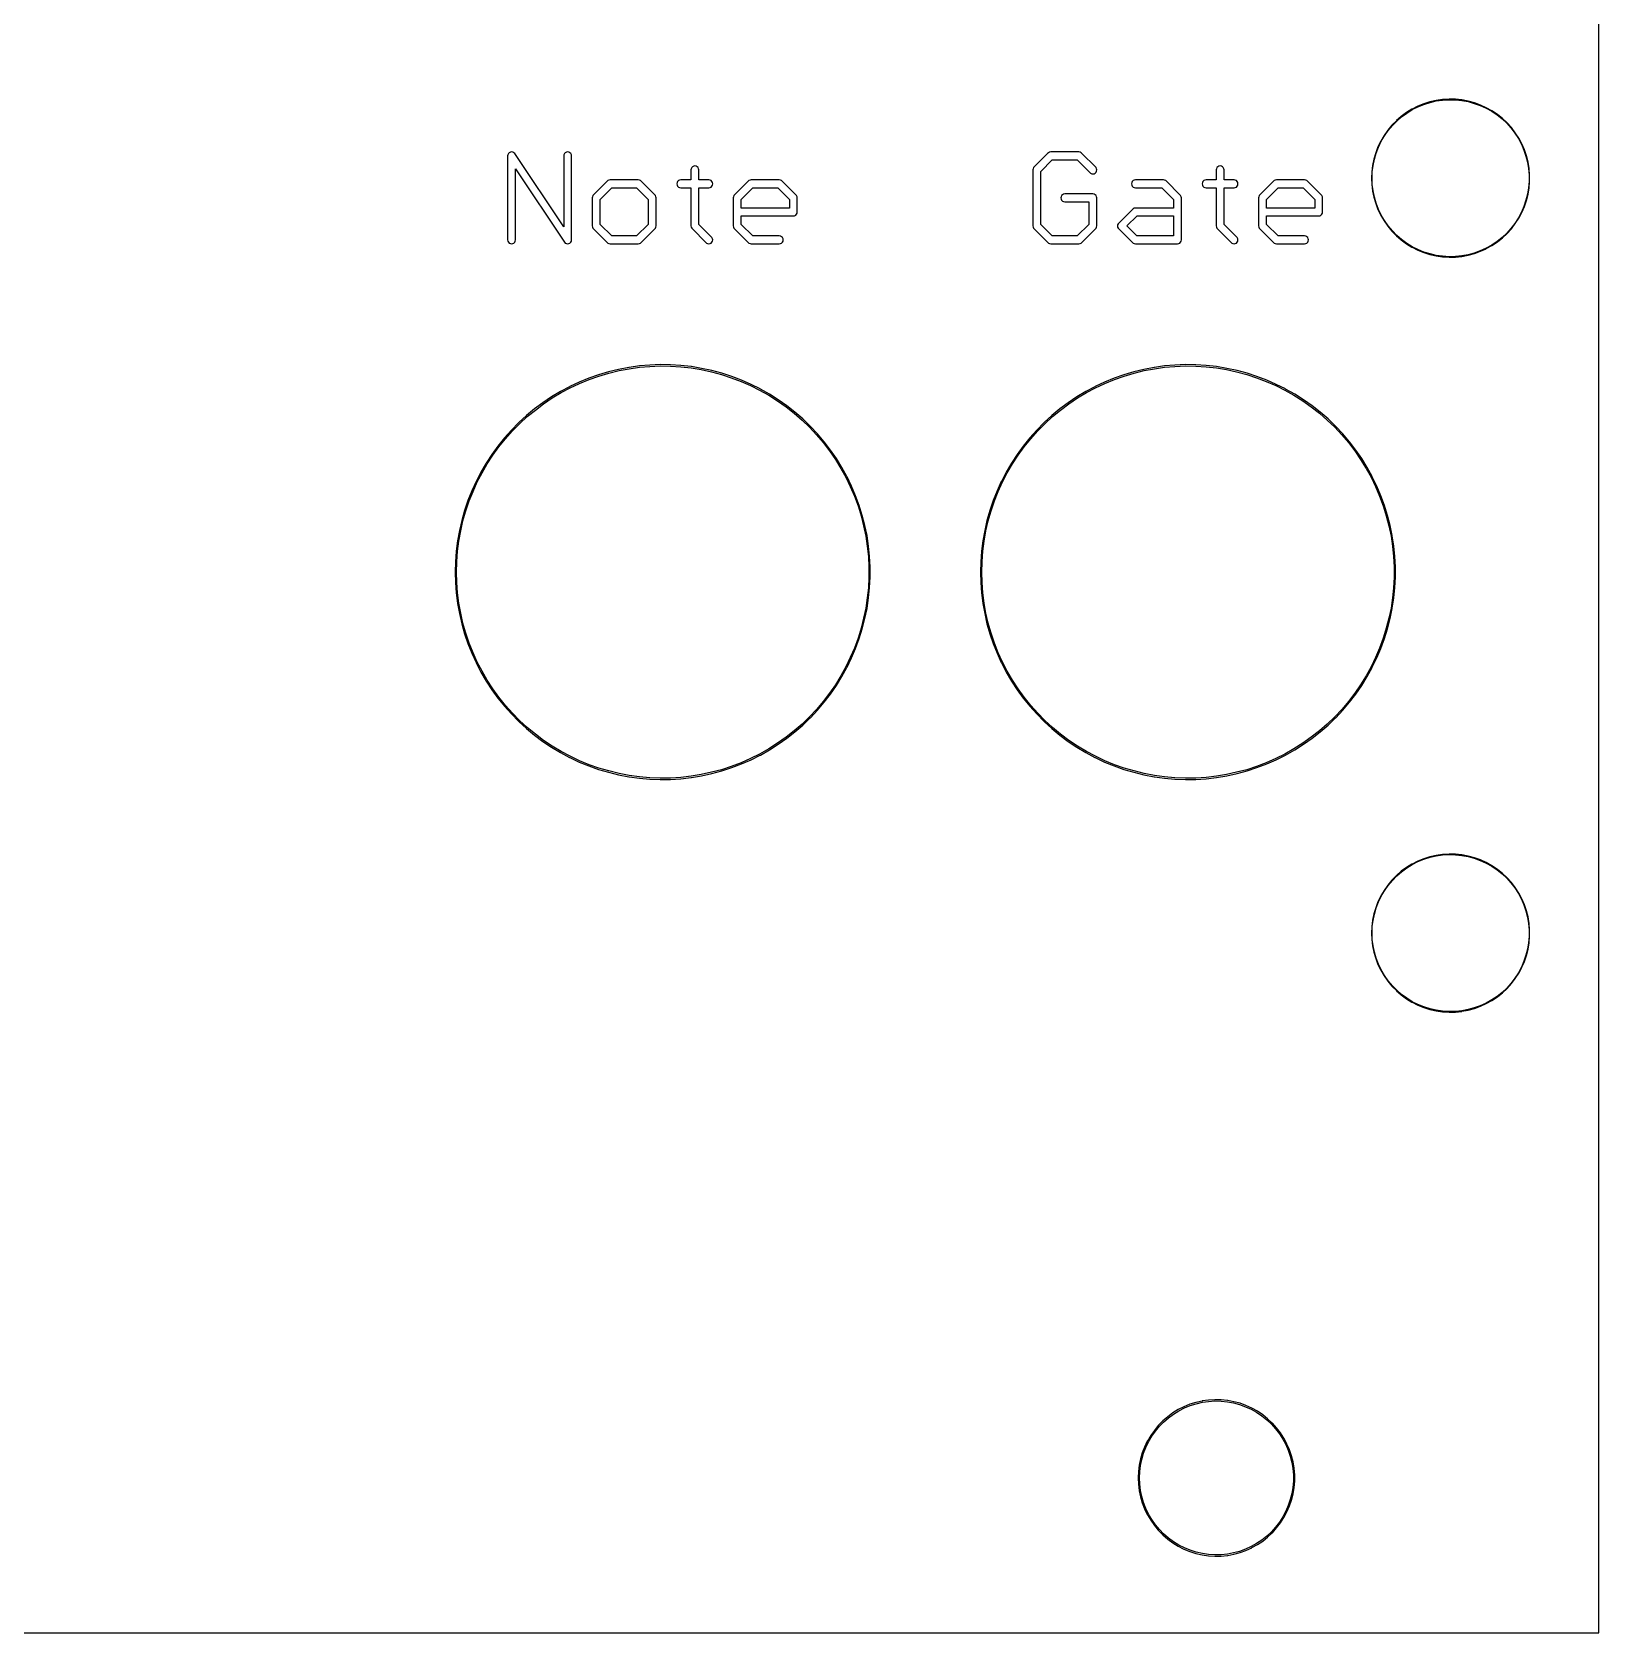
# Model space of a CAD drawing. Extents: x 7 to 68, y 0 to 129.
# Drawn here: x 37.59 to 67.9, y 0.32 to 31.29 of the extents above; entities that cross this region are included whole.
import ezdxf

# ---------------------------------------------------------------- set-up
doc = ezdxf.new("R2010")
doc.units = 0

msp = doc.modelspace()

# ---------------------------------------------------------------- linework, layer by layer
at = {"color": 5, "true_color": 0x0000ff}
msp.add_polyline3d([(67.89673, 0.3175, 0), (67.89673, 128.81863, 0), (7.27709, 128.81863, 0), (7.27709, 0.3175, 0), (67.89673, 0.3175, 0)], close=True, dxfattribs=at)
at = {"color": 34, "true_color": 0x008000}
for points in [[(7.2771, 0.3175, 0), (67.89674, 0.3175, 0), (67.89674, 128.81864, 0), (7.2771, 128.81864, 0), (7.2771, 0.3175, 0)], [(64.87159, 29.98469, 0), (64.74714, 29.96692, 0), (64.74557, 29.96667, 0), (64.62618, 29.93873, 0), (64.50681, 29.90063, 0), (64.39251, 29.85491, 0), (64.28075, 29.79903, 0), (64.27933, 29.7983, 0), (64.17265, 29.73226, 0), (64.07359, 29.6586, 0), (63.97961, 29.57732, 0), (63.97849, 29.5762, 0), (63.89213, 29.4873, 0), (63.81085, 29.39078, 0), (63.73973, 29.28918, 0), (63.67623, 29.1825, 0), (63.6755, 29.18108, 0), (63.62216, 29.06932, 0), (63.57898, 28.95248, 0), (63.54342, 28.8331, 0), (63.51802, 28.71118, 0), (63.51778, 28.70962, 0), (63.50254, 28.5877, 0), (63.49746, 28.46324, 0), (63.50254, 28.33877, 0), (63.51778, 28.21685, 0), (63.51802, 28.21529, 0), (63.54342, 28.09337, 0), (63.57898, 27.97399, 0), (63.62216, 27.85715, 0), (63.6755, 27.74539, 0), (63.67623, 27.74397, 0), (63.73973, 27.63729, 0), (63.81085, 27.53569, 0), (63.89213, 27.43917, 0), (63.97849, 27.35027, 0), (63.97961, 27.34915, 0), (64.07359, 27.26787, 0), (64.17265, 27.19421, 0), (64.27933, 27.12817, 0), (64.28075, 27.12744, 0), (64.39251, 27.07156, 0), (64.50681, 27.02584, 0), (64.62618, 26.98774, 0), (64.74557, 26.9598, 0), (64.74714, 26.95956, 0), (64.87159, 26.94178, 0), (64.99606, 26.93416, 0), (65.12052, 26.9367, 0), (65.24244, 26.94939, 0), (65.244, 26.94964, 0), (65.36846, 26.9725, 0), (65.48784, 27.00552, 0), (65.60468, 27.0487, 0), (65.71644, 27.0995, 0), (65.71786, 27.10023, 0), (65.82707, 27.16119, 0), (65.93122, 27.22977, 0), (66.02773, 27.30851, 0), (66.11918, 27.39233, 0), (66.1203, 27.39345, 0), (66.20158, 27.48489, 0), (66.27778, 27.58395, 0), (66.34636, 27.68809, 0), (66.40478, 27.79985, 0), (66.40551, 27.80127, 0), (66.45377, 27.91557, 0), (66.49441, 28.03241, 0), (66.52489, 28.15179, 0), (66.54521, 28.27625, 0), (66.54546, 28.27782, 0), (66.55562, 28.40228, 0), (66.55562, 28.52419, 0), (66.54546, 28.64865, 0), (66.54521, 28.65022, 0), (66.52489, 28.77468, 0), (66.49441, 28.89406, 0), (66.45377, 29.0109, 0), (66.40551, 29.1252, 0), (66.40478, 29.12662, 0), (66.34636, 29.23838, 0), (66.27778, 29.34252, 0), (66.20158, 29.44158, 0), (66.1203, 29.53302, 0), (66.11918, 29.53414, 0), (66.02773, 29.61796, 0), (65.93122, 29.6967, 0), (65.82707, 29.76528, 0), (65.71786, 29.82624, 0), (65.71644, 29.82697, 0), (65.60468, 29.87777, 0), (65.48784, 29.92095, 0), (65.36846, 29.95397, 0), (65.244, 29.97683, 0), (65.24244, 29.97707, 0), (65.12052, 29.98978, 0), (64.99606, 29.99232, 0), (64.87159, 29.98469, 0)], [(65.24183, 26.95949, 0), (65.12052, 26.94685, 0), (64.99606, 26.94431, 0), (64.87159, 26.95193, 0), (64.7484, 26.96954, 0), (64.62932, 26.99741, 0), (64.50994, 27.03551, 0), (64.39564, 27.08123, 0), (64.28513, 27.13648, 0), (64.17861, 27.20242, 0), (64.07956, 27.27608, 0), (63.98578, 27.35719, 0), (63.90034, 27.44514, 0), (63.81906, 27.54166, 0), (63.74794, 27.64326, 0), (63.6847, 27.7495, 0), (63.63183, 27.86028, 0), (63.58865, 27.97712, 0), (63.55309, 28.0965, 0), (63.52782, 28.21777, 0), (63.5127, 28.33877, 0), (63.50762, 28.46324, 0), (63.5127, 28.5877, 0), (63.52782, 28.70869, 0), (63.55309, 28.82997, 0), (63.58865, 28.94935, 0), (63.63183, 29.06619, 0), (63.6847, 29.17697, 0), (63.74794, 29.28321, 0), (63.81906, 29.38481, 0), (63.90034, 29.48133, 0), (63.98578, 29.56928, 0), (64.07956, 29.65039, 0), (64.17861, 29.72405, 0), (64.28513, 29.78999, 0), (64.39564, 29.84524, 0), (64.50994, 29.89096, 0), (64.62932, 29.92906, 0), (64.74851, 29.95696, 0), (64.87159, 29.97453, 0), (64.99606, 29.98216, 0), (65.12052, 29.97962, 0), (65.24183, 29.96698, 0), (65.36533, 29.9443, 0), (65.48471, 29.91128, 0), (65.60155, 29.8681, 0), (65.71271, 29.81757, 0), (65.82111, 29.75707, 0), (65.92525, 29.68849, 0), (66.02177, 29.60975, 0), (66.11253, 29.52655, 0), (66.19337, 29.43561, 0), (66.26957, 29.33655, 0), (66.33815, 29.23241, 0), (66.39589, 29.12195, 0), (66.4441, 29.00777, 0), (66.48474, 28.89093, 0), (66.51522, 28.77155, 0), (66.53529, 28.64859, 0), (66.54545, 28.52419, 0), (66.54545, 28.40228, 0), (66.53529, 28.27782, 0), (66.51522, 28.15492, 0), (66.48474, 28.03554, 0), (66.4441, 27.9187, 0), (66.39589, 27.80452, 0), (66.33815, 27.69406, 0), (66.26957, 27.58992, 0), (66.19337, 27.49086, 0), (66.11253, 27.39992, 0), (66.02177, 27.31672, 0), (65.92525, 27.23798, 0), (65.82111, 27.1694, 0), (65.71271, 27.1089, 0), (65.60155, 27.05837, 0), (65.48471, 27.01519, 0), (65.36533, 26.98217, 0), (65.24183, 26.95949, 0)], [(47.94757, 27.19324, 0), (47.97112, 27.19696, 0), (47.99236, 27.20779, 0), (48.00922, 27.22465, 0), (48.02005, 27.24589, 0), (48.02377, 27.26944, 0), (48.02377, 28.89504, 0), (48.02005, 28.91858, 0), (48.00922, 28.93982, 0), (47.99236, 28.95668, 0), (47.97112, 28.96751, 0), (47.94757, 28.97124, 0), (47.92403, 28.96751, 0), (47.90279, 28.95668, 0), (47.88593, 28.93982, 0), (47.8751, 28.91858, 0), (47.87137, 28.89504, 0), (47.87137, 27.52083, 0), (46.92464, 28.93982, 0), (46.90778, 28.95668, 0), (46.88654, 28.96751, 0), (46.863, 28.97124, 0), (46.83945, 28.96751, 0), (46.81821, 28.95668, 0), (46.80135, 28.93982, 0), (46.79052, 28.91858, 0), (46.7868, 28.89504, 0), (46.7868, 27.26944, 0), (46.79052, 27.24589, 0), (46.80135, 27.22465, 0), (46.81821, 27.20779, 0), (46.83945, 27.19696, 0), (46.863, 27.19324, 0), (46.88654, 27.19696, 0), (46.90778, 27.20779, 0), (46.92464, 27.22465, 0), (46.93547, 27.24589, 0), (46.9392, 27.26944, 0), (46.9392, 28.64364, 0), (47.88593, 27.22465, 0), (47.90279, 27.20779, 0), (47.92403, 27.19696, 0), (47.94757, 27.19324, 0)], [(57.56402, 28.15843, 0), (57.54047, 28.15471, 0), (57.51923, 28.14388, 0), (57.50237, 28.12702, 0), (57.49154, 28.10578, 0), (57.48782, 28.08223, 0), (57.49154, 28.05869, 0), (57.50237, 28.03745, 0), (57.51923, 28.02059, 0), (57.54047, 28.00976, 0), (57.56402, 28.00603, 0), (58.03138, 28.00603, 0), (58.03138, 27.5692, 0), (57.80571, 27.34564, 0), (57.32246, 27.34564, 0), (57.0992, 27.5689, 0), (57.0992, 28.59317, 0), (57.32276, 28.81884, 0), (57.80556, 28.81884, 0), (58.06279, 28.56161, 0), (58.08403, 28.55078, 0), (58.10758, 28.54706, 0), (58.13112, 28.55078, 0), (58.15236, 28.56161, 0), (58.16922, 28.57847, 0), (58.18005, 28.59971, 0), (58.18378, 28.62326, 0), (58.18005, 28.6468, 0), (58.16922, 28.66804, 0), (57.88058, 28.95668, 0), (57.85934, 28.96751, 0), (57.8358, 28.97124, 0), (57.29223, 28.97124, 0), (57.26869, 28.96751, 0), (57.24745, 28.95668, 0), (57.23059, 28.93982, 0), (56.96135, 28.66804, 0), (56.95052, 28.6468, 0), (56.9468, 28.62326, 0), (56.9468, 27.53868, 0), (56.95052, 27.51513, 0), (56.96135, 27.49389, 0), (57.24745, 27.20779, 0), (57.26869, 27.19696, 0), (57.29223, 27.19324, 0), (57.8358, 27.19324, 0), (57.85934, 27.19696, 0), (57.88058, 27.20779, 0), (58.15236, 27.47703, 0), (58.16922, 27.49389, 0), (58.18005, 27.51513, 0), (58.18378, 27.53868, 0), (58.18378, 28.08223, 0), (58.18005, 28.10578, 0), (58.16922, 28.12702, 0), (58.15236, 28.14388, 0), (58.13112, 28.15471, 0), (58.10758, 28.15843, 0), (57.56402, 28.15843, 0)], [(50.63329, 27.20779, 0), (50.65453, 27.19696, 0), (50.67808, 27.19324, 0), (50.70162, 27.19696, 0), (50.72286, 27.20779, 0), (50.73972, 27.22465, 0), (50.75055, 27.24589, 0), (50.75428, 27.26944, 0), (50.75055, 27.29298, 0), (50.73972, 27.31422, 0), (50.48504, 27.5689, 0), (50.48504, 28.27782, 0), (50.67808, 28.27782, 0), (50.70162, 28.28154, 0), (50.72286, 28.29237, 0), (50.73972, 28.30923, 0), (50.75055, 28.33047, 0), (50.75428, 28.35402, 0), (50.75055, 28.37756, 0), (50.73972, 28.3988, 0), (50.72286, 28.41566, 0), (50.70162, 28.42649, 0), (50.67808, 28.43022, 0), (50.48504, 28.43022, 0), (50.48504, 28.62326, 0), (50.48131, 28.6468, 0), (50.47048, 28.66804, 0), (50.45362, 28.6849, 0), (50.43238, 28.69573, 0), (50.40884, 28.69946, 0), (50.38529, 28.69573, 0), (50.36405, 28.6849, 0), (50.34719, 28.66804, 0), (50.33636, 28.6468, 0), (50.33264, 28.62326, 0), (50.33264, 28.43022, 0), (50.13706, 28.43022, 0), (50.11351, 28.42649, 0), (50.09227, 28.41566, 0), (50.07541, 28.3988, 0), (50.06458, 28.37756, 0), (50.06086, 28.35402, 0), (50.06458, 28.33047, 0), (50.07541, 28.30923, 0), (50.09227, 28.29237, 0), (50.11351, 28.28154, 0), (50.13706, 28.27782, 0), (50.33264, 28.27782, 0), (50.33264, 27.53868, 0), (50.33636, 27.51513, 0), (50.34719, 27.49389, 0), (50.63329, 27.20779, 0)], [(60.79329, 27.20779, 0), (60.81453, 27.19696, 0), (60.83808, 27.19324, 0), (60.86162, 27.19696, 0), (60.88286, 27.20779, 0), (60.89972, 27.22465, 0), (60.91055, 27.24589, 0), (60.91428, 27.26944, 0), (60.91055, 27.29298, 0), (60.89972, 27.31422, 0), (60.64503, 27.56891, 0), (60.64503, 28.27782, 0), (60.83808, 28.27782, 0), (60.86162, 28.28154, 0), (60.88286, 28.29237, 0), (60.89972, 28.30923, 0), (60.91055, 28.33047, 0), (60.91428, 28.35402, 0), (60.91055, 28.37756, 0), (60.89972, 28.3988, 0), (60.88286, 28.41566, 0), (60.86162, 28.42649, 0), (60.83808, 28.43022, 0), (60.64503, 28.43022, 0), (60.64503, 28.62326, 0), (60.64131, 28.6468, 0), (60.63048, 28.66804, 0), (60.61362, 28.6849, 0), (60.59238, 28.69573, 0), (60.56883, 28.69946, 0), (60.54529, 28.69573, 0), (60.52405, 28.6849, 0), (60.50719, 28.66804, 0), (60.49636, 28.6468, 0), (60.49263, 28.62326, 0), (60.49263, 28.43022, 0), (60.29705, 28.43022, 0), (60.27351, 28.42649, 0), (60.25227, 28.41566, 0), (60.23541, 28.3988, 0), (60.22458, 28.37756, 0), (60.22085, 28.35402, 0), (60.22458, 28.33047, 0), (60.23541, 28.30923, 0), (60.25227, 28.29237, 0), (60.27351, 28.28154, 0), (60.29705, 28.27782, 0), (60.49263, 28.27782, 0), (60.49263, 27.53868, 0), (60.49636, 27.51513, 0), (60.50719, 27.49389, 0), (60.79329, 27.20779, 0)], [(48.77054, 28.43022, 0), (48.74699, 28.42649, 0), (48.72575, 28.41566, 0), (48.43711, 28.12702, 0), (48.42628, 28.10578, 0), (48.42256, 28.08223, 0), (48.42256, 27.53868, 0), (48.42628, 27.51513, 0), (48.43711, 27.49389, 0), (48.45397, 27.47703, 0), (48.72575, 27.20779, 0), (48.74699, 27.19696, 0), (48.77054, 27.19324, 0), (49.31156, 27.19324, 0), (49.3351, 27.19696, 0), (49.35634, 27.20779, 0), (49.62812, 27.47703, 0), (49.64498, 27.49389, 0), (49.65581, 27.51513, 0), (49.65953, 27.53868, 0), (49.65953, 28.08223, 0), (49.65581, 28.10578, 0), (49.64498, 28.12702, 0), (49.35634, 28.41566, 0), (49.3351, 28.42649, 0), (49.31156, 28.43022, 0), (48.77054, 28.43022, 0)], [(49.28147, 27.34564, 0), (48.80062, 27.34564, 0), (48.57496, 27.56919, 0), (48.57496, 28.05201, 0), (48.80077, 28.27782, 0), (49.28132, 28.27782, 0), (49.50713, 28.05201, 0), (49.50713, 27.56919, 0), (49.28147, 27.34564, 0)], [(52.33738, 27.73798, 0), (52.35862, 27.74881, 0), (52.37548, 27.76567, 0), (52.38631, 27.78691, 0), (52.39004, 27.81046, 0), (52.39004, 28.08223, 0), (52.38631, 28.10578, 0), (52.37548, 28.12702, 0), (52.08684, 28.41566, 0), (52.0656, 28.42649, 0), (52.04206, 28.43022, 0), (51.49849, 28.43022, 0), (51.47495, 28.42649, 0), (51.45371, 28.41566, 0), (51.16507, 28.12702, 0), (51.15424, 28.10578, 0), (51.15051, 28.08223, 0), (51.15051, 27.53868, 0), (51.15424, 27.51513, 0), (51.16507, 27.49389, 0), (51.18193, 27.47703, 0), (51.45371, 27.20779, 0), (51.47495, 27.19696, 0), (51.49849, 27.19324, 0), (52.04206, 27.19324, 0), (52.0656, 27.19696, 0), (52.08684, 27.20779, 0), (52.1037, 27.22465, 0), (52.11453, 27.24589, 0), (52.11826, 27.26944, 0), (52.11453, 27.29298, 0), (52.1037, 27.31422, 0), (52.08684, 27.33108, 0), (52.0656, 27.34191, 0), (52.04206, 27.34564, 0), (51.52858, 27.34564, 0), (51.30291, 27.5692, 0), (51.30291, 27.73426, 0), (52.31384, 27.73426, 0), (52.33738, 27.73798, 0)], [(52.23764, 27.88666, 0), (51.30291, 27.88666, 0), (51.30291, 28.052, 0), (51.52873, 28.27782, 0), (52.01182, 28.27782, 0), (52.23764, 28.052, 0), (52.23764, 27.88666, 0)], [(58.93054, 28.43022, 0), (58.90699, 28.42649, 0), (58.88575, 28.41566, 0), (58.86889, 28.3988, 0), (58.85806, 28.37756, 0), (58.85434, 28.35402, 0), (58.85806, 28.33047, 0), (58.86889, 28.30923, 0), (58.88575, 28.29237, 0), (58.90699, 28.28154, 0), (58.93054, 28.27782, 0), (59.44132, 28.27782, 0), (59.66714, 28.052, 0), (59.66714, 27.88666, 0), (58.93054, 27.88666, 0), (58.90699, 27.88293, 0), (58.88575, 27.8721, 0), (58.59711, 27.58346, 0), (58.58628, 27.56222, 0), (58.58256, 27.53868, 0), (58.58628, 27.51513, 0), (58.59711, 27.49389, 0), (58.61397, 27.47703, 0), (58.88575, 27.20779, 0), (58.90699, 27.19696, 0), (58.93054, 27.19324, 0), (59.74334, 27.19324, 0), (59.76688, 27.19696, 0), (59.78812, 27.20779, 0), (59.80498, 27.22465, 0), (59.81581, 27.24589, 0), (59.81954, 27.26944, 0), (59.81954, 28.08223, 0), (59.81581, 28.10578, 0), (59.80498, 28.12702, 0), (59.51634, 28.41566, 0), (59.4951, 28.42649, 0), (59.47156, 28.43022, 0), (58.93054, 28.43022, 0)], [(62.49738, 27.73798, 0), (62.51862, 27.74881, 0), (62.53548, 27.76567, 0), (62.54631, 27.78691, 0), (62.55004, 27.81046, 0), (62.55004, 28.08223, 0), (62.54631, 28.10578, 0), (62.53548, 28.12702, 0), (62.24684, 28.41566, 0), (62.2256, 28.42649, 0), (62.20206, 28.43022, 0), (61.6585, 28.43022, 0), (61.63495, 28.42649, 0), (61.61371, 28.41566, 0), (61.32507, 28.12702, 0), (61.31424, 28.10578, 0), (61.31051, 28.08223, 0), (61.31051, 27.53868, 0), (61.31424, 27.51513, 0), (61.32507, 27.49389, 0), (61.34193, 27.47703, 0), (61.61371, 27.20779, 0), (61.63495, 27.19696, 0), (61.6585, 27.19324, 0), (62.20206, 27.19324, 0), (62.2256, 27.19696, 0), (62.24684, 27.20779, 0), (62.2637, 27.22465, 0), (62.27453, 27.24589, 0), (62.27826, 27.26944, 0), (62.27453, 27.29298, 0), (62.2637, 27.31422, 0), (62.24684, 27.33108, 0), (62.2256, 27.34191, 0), (62.20206, 27.34564, 0), (61.68858, 27.34564, 0), (61.46291, 27.5692, 0), (61.46291, 27.73426, 0), (62.47384, 27.73426, 0), (62.49738, 27.73798, 0)], [(62.39764, 27.88666, 0), (61.46291, 27.88666, 0), (61.46291, 28.052, 0), (61.68873, 28.27782, 0), (62.17182, 28.27782, 0), (62.39764, 28.052, 0), (62.39764, 27.88666, 0)], [(59.66714, 27.34564, 0), (58.96062, 27.34564, 0), (58.76547, 27.53896, 0), (58.96077, 27.73426, 0), (59.66714, 27.73426, 0), (59.66714, 27.34564, 0)], [(49.53507, 24.84881, 0), (49.33441, 24.83104, 0), (49.1363, 24.80309, 0), (49.13237, 24.80247, 0), (48.93425, 24.76437, 0), (48.73867, 24.71611, 0), (48.54563, 24.66023, 0), (48.35767, 24.59419, 0), (48.16971, 24.51799, 0), (47.98937, 24.43163, 0), (47.98583, 24.42983, 0), (47.80803, 24.33585, 0), (47.63531, 24.23171, 0), (47.46767, 24.11995, 0), (47.30765, 23.99803, 0), (47.15271, 23.87103, 0), (47.00285, 23.73387, 0), (47.00004, 23.73106, 0), (46.86034, 23.58882, 0), (46.72572, 23.43896, 0), (46.59872, 23.28148, 0), (46.48188, 23.11892, 0), (46.37266, 22.95128, 0), (46.27106, 22.77856, 0), (46.17708, 22.59822, 0), (46.17528, 22.59468, 0), (46.094, 22.4118, 0), (46.0178, 22.22638, 0), (45.9543, 22.03588, 0), (45.89842, 21.84284, 0), (45.85524, 21.64726, 0), (45.81968, 21.44914, 0), (45.81905, 21.44522, 0), (45.79366, 21.24456, 0), (45.77842, 21.0439, 0), (45.77334, 20.84322, 0), (45.77842, 20.64257, 0), (45.79366, 20.44191, 0), (45.81905, 20.24126, 0), (45.81968, 20.23733, 0), (45.85524, 20.03921, 0), (45.89842, 19.84363, 0), (45.9543, 19.65059, 0), (46.0178, 19.46009, 0), (46.094, 19.27467, 0), (46.17528, 19.09179, 0), (46.17708, 19.08824, 0), (46.27106, 18.90791, 0), (46.37266, 18.73519, 0), (46.48188, 18.56755, 0), (46.59872, 18.40499, 0), (46.72572, 18.2475, 0), (46.86034, 18.09765, 0), (47.00004, 17.95541, 0), (47.00285, 17.9526, 0), (47.15271, 17.81543, 0), (47.30765, 17.68844, 0), (47.46767, 17.56652, 0), (47.63531, 17.45476, 0), (47.80803, 17.35062, 0), (47.98583, 17.25664, 0), (47.98937, 17.25484, 0), (48.16971, 17.16848, 0), (48.35767, 17.09227, 0), (48.54563, 17.02624, 0), (48.73867, 16.97036, 0), (48.93425, 16.9221, 0), (49.13237, 16.884, 0), (49.1363, 16.88338, 0), (49.33441, 16.85544, 0), (49.53507, 16.83766, 0), (49.73573, 16.83004, 0), (49.9364, 16.83258, 0), (50.13706, 16.84528, 0), (50.33772, 16.86814, 0), (50.34164, 16.86876, 0), (50.53976, 16.90177, 0), (50.73534, 16.94495, 0), (50.93092, 16.99576, 0), (51.12142, 17.05925, 0), (51.30938, 17.13037, 0), (51.4948, 17.21165, 0), (51.6726, 17.30056, 0), (51.67614, 17.30236, 0), (51.8514, 17.40142, 0), (52.02158, 17.51063, 0), (52.18668, 17.62747, 0), (52.34416, 17.7494, 0), (52.49656, 17.88148, 0), (52.64134, 18.02118, 0), (52.64415, 18.02399, 0), (52.78131, 18.1713, 0), (52.91085, 18.3237, 0), (53.03277, 18.48373, 0), (53.14707, 18.64883, 0), (53.25375, 18.82154, 0), (53.35027, 18.99681, 0), (53.35207, 19.00035, 0), (53.43843, 19.18068, 0), (53.51717, 19.36611, 0), (53.58829, 19.55661, 0), (53.64671, 19.74711, 0), (53.69751, 19.94269, 0), (53.73815, 20.13826, 0), (53.73878, 20.1422, 0), (53.76926, 20.34284, 0), (53.78958, 20.54097, 0), (53.79974, 20.74164, 0), (53.79974, 20.94484, 0), (53.78958, 21.1455, 0), (53.76926, 21.34362, 0), (53.73878, 21.54427, 0), (53.73815, 21.5482, 0), (53.69751, 21.74378, 0), (53.64671, 21.93936, 0), (53.58829, 22.12986, 0), (53.51717, 22.32036, 0), (53.43843, 22.50578, 0), (53.35207, 22.68612, 0), (53.35027, 22.68966, 0), (53.25375, 22.86492, 0), (53.14707, 23.03764, 0), (53.03277, 23.20274, 0), (52.91085, 23.36276, 0), (52.78131, 23.51516, 0), (52.64415, 23.66248, 0), (52.64134, 23.66529, 0), (52.49656, 23.80499, 0), (52.34416, 23.93707, 0), (52.18668, 24.05899, 0), (52.02158, 24.17583, 0), (51.8514, 24.28505, 0), (51.67614, 24.38411, 0), (51.6726, 24.38591, 0), (51.4948, 24.47481, 0), (51.30938, 24.55609, 0), (51.12142, 24.62721, 0), (50.93092, 24.69071, 0), (50.73534, 24.74151, 0), (50.53976, 24.78469, 0), (50.34164, 24.81771, 0), (50.33772, 24.81834, 0), (50.13706, 24.84119, 0), (49.9364, 24.85389, 0), (49.73573, 24.85643, 0), (49.53507, 24.84881, 0)], [(50.13706, 16.87067, 0), (49.9364, 16.85797, 0), (49.73573, 16.85542, 0), (49.53507, 16.86305, 0), (49.33441, 16.88084, 0), (49.13891, 16.9084, 0), (48.9421, 16.94625, 0), (48.74652, 16.9945, 0), (48.55348, 17.05039, 0), (48.36552, 17.11643, 0), (48.17756, 17.19263, 0), (47.99865, 17.2783, 0), (47.82296, 17.37117, 0), (47.65024, 17.47531, 0), (47.4826, 17.58707, 0), (47.32258, 17.70899, 0), (47.16764, 17.83599, 0), (47.01828, 17.9727, 0), (46.88089, 18.11258, 0), (46.74627, 18.26244, 0), (46.61927, 18.41992, 0), (46.50243, 18.58248, 0), (46.39321, 18.75012, 0), (46.29161, 18.92284, 0), (46.1992, 19.10016, 0), (46.11815, 19.28252, 0), (46.04195, 19.46793, 0), (45.97845, 19.65843, 0), (45.92257, 19.85147, 0), (45.87939, 20.04705, 0), (45.84428, 20.24265, 0), (45.81906, 20.44191, 0), (45.80382, 20.64257, 0), (45.79874, 20.84322, 0), (45.80382, 21.0439, 0), (45.81906, 21.24456, 0), (45.84428, 21.4438, 0), (45.87939, 21.63941, 0), (45.92257, 21.83499, 0), (45.97845, 22.02803, 0), (46.04195, 22.21853, 0), (46.11815, 22.40395, 0), (46.19917, 22.58625, 0), (46.29161, 22.76363, 0), (46.39321, 22.93635, 0), (46.50243, 23.10399, 0), (46.61927, 23.26655, 0), (46.74627, 23.42403, 0), (46.88089, 23.57389, 0), (47.01828, 23.71377, 0), (47.16764, 23.85048, 0), (47.32258, 23.97748, 0), (47.4826, 24.0994, 0), (47.65024, 24.21116, 0), (47.82296, 24.3153, 0), (47.99865, 24.40817, 0), (48.17756, 24.49384, 0), (48.36552, 24.57004, 0), (48.55348, 24.63608, 0), (48.74652, 24.69196, 0), (48.9421, 24.74022, 0), (49.13891, 24.77807, 0), (49.33441, 24.80564, 0), (49.53507, 24.82342, 0), (49.73573, 24.83104, 0), (49.9364, 24.8285, 0), (50.13706, 24.8158, 0), (50.33706, 24.79302, 0), (50.53191, 24.76054, 0), (50.72749, 24.71736, 0), (50.92307, 24.66656, 0), (51.11357, 24.60306, 0), (51.30153, 24.53194, 0), (51.48695, 24.45066, 0), (51.66167, 24.3633, 0), (51.83647, 24.2645, 0), (52.00665, 24.15528, 0), (52.17175, 24.03844, 0), (52.32923, 23.91652, 0), (52.48163, 23.78444, 0), (52.6245, 23.64658, 0), (52.76076, 23.50023, 0), (52.8903, 23.34783, 0), (53.01222, 23.18781, 0), (53.12652, 23.02271, 0), (53.2332, 22.84999, 0), (53.32892, 22.67619, 0), (53.41428, 22.49793, 0), (53.49302, 22.31251, 0), (53.56414, 22.12201, 0), (53.62256, 21.93151, 0), (53.67336, 21.73593, 0), (53.71391, 21.54079, 0), (53.74386, 21.34362, 0), (53.76418, 21.1455, 0), (53.77433, 20.94484, 0), (53.77433, 20.74164, 0), (53.76418, 20.54097, 0), (53.74386, 20.34284, 0), (53.71391, 20.14568, 0), (53.67336, 19.95054, 0), (53.62256, 19.75496, 0), (53.56414, 19.56446, 0), (53.49302, 19.37396, 0), (53.41428, 19.18854, 0), (53.32895, 19.01035, 0), (53.2332, 18.83648, 0), (53.12652, 18.66376, 0), (53.01222, 18.49866, 0), (52.8903, 18.33864, 0), (52.76076, 18.18624, 0), (52.6245, 18.03989, 0), (52.48163, 17.90203, 0), (52.32923, 17.76995, 0), (52.17175, 17.64802, 0), (52.00665, 17.53118, 0), (51.83647, 17.42197, 0), (51.66167, 17.32317, 0), (51.48695, 17.23581, 0), (51.30153, 17.15453, 0), (51.11357, 17.08341, 0), (50.92307, 17.01991, 0), (50.72749, 16.96911, 0), (50.53191, 16.92593, 0), (50.33687, 16.89342, 0), (50.13706, 16.87067, 0)], [(59.69508, 24.84881, 0), (59.49441, 24.83104, 0), (59.29629, 24.80309, 0), (59.29237, 24.80247, 0), (59.09425, 24.76437, 0), (58.89867, 24.71611, 0), (58.70563, 24.66023, 0), (58.51767, 24.59419, 0), (58.32971, 24.51799, 0), (58.14937, 24.43163, 0), (58.14583, 24.42983, 0), (57.96803, 24.33585, 0), (57.79531, 24.23171, 0), (57.62767, 24.11995, 0), (57.46765, 23.99803, 0), (57.31271, 23.87103, 0), (57.16285, 23.73387, 0), (57.16004, 23.73106, 0), (57.02034, 23.58882, 0), (56.88572, 23.43896, 0), (56.75872, 23.28148, 0), (56.64188, 23.11892, 0), (56.53266, 22.95128, 0), (56.43106, 22.77856, 0), (56.33708, 22.59822, 0), (56.33528, 22.59468, 0), (56.254, 22.4118, 0), (56.1778, 22.22638, 0), (56.1143, 22.03588, 0), (56.05842, 21.84284, 0), (56.01524, 21.64726, 0), (55.97968, 21.44914, 0), (55.97906, 21.44522, 0), (55.95365, 21.24456, 0), (55.93841, 21.0439, 0), (55.93333, 20.84322, 0), (55.93841, 20.64257, 0), (55.95365, 20.44191, 0), (55.97906, 20.24126, 0), (55.97968, 20.23733, 0), (56.01524, 20.03921, 0), (56.05842, 19.84363, 0), (56.1143, 19.65059, 0), (56.1778, 19.46009, 0), (56.254, 19.27467, 0), (56.33528, 19.09179, 0), (56.33708, 19.08824, 0), (56.43106, 18.90791, 0), (56.53266, 18.73519, 0), (56.64188, 18.56755, 0), (56.75872, 18.40499, 0), (56.88572, 18.2475, 0), (57.02034, 18.09765, 0), (57.16004, 17.95541, 0), (57.16285, 17.9526, 0), (57.31271, 17.81543, 0), (57.46765, 17.68844, 0), (57.62767, 17.56652, 0), (57.79531, 17.45476, 0), (57.96803, 17.35062, 0), (58.14583, 17.25664, 0), (58.14937, 17.25484, 0), (58.32971, 17.16848, 0), (58.51767, 17.09227, 0), (58.70563, 17.02624, 0), (58.89867, 16.97036, 0), (59.09425, 16.9221, 0), (59.29237, 16.884, 0), (59.29629, 16.88338, 0), (59.49441, 16.85544, 0), (59.69508, 16.83766, 0), (59.89574, 16.83004, 0), (60.0964, 16.83258, 0), (60.29705, 16.84528, 0), (60.49772, 16.86814, 0), (60.50164, 16.86876, 0), (60.69976, 16.90177, 0), (60.89534, 16.94495, 0), (61.09092, 16.99576, 0), (61.28142, 17.05925, 0), (61.46938, 17.13037, 0), (61.6548, 17.21165, 0), (61.8326, 17.30056, 0), (61.83614, 17.30236, 0), (62.0114, 17.40142, 0), (62.18158, 17.51063, 0), (62.34668, 17.62747, 0), (62.50416, 17.7494, 0), (62.65656, 17.88148, 0), (62.80134, 18.02118, 0), (62.80415, 18.02399, 0), (62.94131, 18.1713, 0), (63.07085, 18.3237, 0), (63.19277, 18.48373, 0), (63.30707, 18.64883, 0), (63.41375, 18.82154, 0), (63.51027, 18.99681, 0), (63.51207, 19.00035, 0), (63.59843, 19.18068, 0), (63.67717, 19.36611, 0), (63.74829, 19.55661, 0), (63.80671, 19.74711, 0), (63.85751, 19.94269, 0), (63.89815, 20.13826, 0), (63.89878, 20.1422, 0), (63.92926, 20.34284, 0), (63.94958, 20.54097, 0), (63.95974, 20.74164, 0), (63.95974, 20.94484, 0), (63.94958, 21.1455, 0), (63.92926, 21.34362, 0), (63.89878, 21.54427, 0), (63.89815, 21.5482, 0), (63.85751, 21.74378, 0), (63.80671, 21.93936, 0), (63.74829, 22.12986, 0), (63.67717, 22.32036, 0), (63.59843, 22.50578, 0), (63.51207, 22.68612, 0), (63.51027, 22.68966, 0), (63.41375, 22.86492, 0), (63.30707, 23.03764, 0), (63.19277, 23.20274, 0), (63.07085, 23.36276, 0), (62.94131, 23.51516, 0), (62.80415, 23.66248, 0), (62.80134, 23.66529, 0), (62.65656, 23.80499, 0), (62.50416, 23.93707, 0), (62.34668, 24.05899, 0), (62.18158, 24.17583, 0), (62.0114, 24.28505, 0), (61.83614, 24.38411, 0), (61.8326, 24.38591, 0), (61.6548, 24.47481, 0), (61.46938, 24.55609, 0), (61.28142, 24.62721, 0), (61.09092, 24.69071, 0), (60.89534, 24.74151, 0), (60.69976, 24.78469, 0), (60.50164, 24.81771, 0), (60.49772, 24.81834, 0), (60.29705, 24.84119, 0), (60.0964, 24.85389, 0), (59.89574, 24.85643, 0), (59.69508, 24.84881, 0)], [(60.29705, 16.87067, 0), (60.0964, 16.85797, 0), (59.89574, 16.85542, 0), (59.69508, 16.86305, 0), (59.49441, 16.88084, 0), (59.29893, 16.9084, 0), (59.1021, 16.94625, 0), (58.90652, 16.9945, 0), (58.71348, 17.05039, 0), (58.52552, 17.11643, 0), (58.33756, 17.19263, 0), (58.15865, 17.2783, 0), (57.98296, 17.37117, 0), (57.81024, 17.47531, 0), (57.6426, 17.58707, 0), (57.48258, 17.70899, 0), (57.32764, 17.83599, 0), (57.17828, 17.9727, 0), (57.04089, 18.11258, 0), (56.90627, 18.26244, 0), (56.77927, 18.41992, 0), (56.66243, 18.58248, 0), (56.55321, 18.75012, 0), (56.45161, 18.92284, 0), (56.3592, 19.10016, 0), (56.27815, 19.28252, 0), (56.20195, 19.46793, 0), (56.13845, 19.65843, 0), (56.08257, 19.85147, 0), (56.03939, 20.04705, 0), (56.00428, 20.24265, 0), (55.97906, 20.44191, 0), (55.96382, 20.64257, 0), (55.95874, 20.84322, 0), (55.96382, 21.0439, 0), (55.97906, 21.24456, 0), (56.00428, 21.4438, 0), (56.03939, 21.63941, 0), (56.08257, 21.83499, 0), (56.13845, 22.02803, 0), (56.20195, 22.21853, 0), (56.27815, 22.40395, 0), (56.35917, 22.58625, 0), (56.45161, 22.76363, 0), (56.55321, 22.93635, 0), (56.66243, 23.10399, 0), (56.77927, 23.26655, 0), (56.90627, 23.42403, 0), (57.04089, 23.57389, 0), (57.17828, 23.71377, 0), (57.32764, 23.85048, 0), (57.48258, 23.97748, 0), (57.6426, 24.0994, 0), (57.81024, 24.21116, 0), (57.98296, 24.3153, 0), (58.15865, 24.40817, 0), (58.33756, 24.49384, 0), (58.52552, 24.57004, 0), (58.71348, 24.63608, 0), (58.90652, 24.69196, 0), (59.1021, 24.74022, 0), (59.29894, 24.77807, 0), (59.49441, 24.80564, 0), (59.69508, 24.82342, 0), (59.89574, 24.83104, 0), (60.0964, 24.8285, 0), (60.29705, 24.8158, 0), (60.49706, 24.79302, 0), (60.69191, 24.76054, 0), (60.88749, 24.71736, 0), (61.08307, 24.66656, 0), (61.27357, 24.60306, 0), (61.46153, 24.53194, 0), (61.64695, 24.45066, 0), (61.82167, 24.3633, 0), (61.99647, 24.2645, 0), (62.16665, 24.15528, 0), (62.33175, 24.03844, 0), (62.48923, 23.91652, 0), (62.64163, 23.78444, 0), (62.7845, 23.64658, 0), (62.92076, 23.50023, 0), (63.0503, 23.34783, 0), (63.17222, 23.18781, 0), (63.28652, 23.02271, 0), (63.3932, 22.84999, 0), (63.48892, 22.67619, 0), (63.57428, 22.49793, 0), (63.65302, 22.31251, 0), (63.72414, 22.12201, 0), (63.78256, 21.93151, 0), (63.83336, 21.73593, 0), (63.87391, 21.54079, 0), (63.90385, 21.34362, 0), (63.92417, 21.1455, 0), (63.93433, 20.94484, 0), (63.93433, 20.74164, 0), (63.92417, 20.54097, 0), (63.90385, 20.34284, 0), (63.87391, 20.14568, 0), (63.83336, 19.95054, 0), (63.78256, 19.75496, 0), (63.72414, 19.56446, 0), (63.65302, 19.37396, 0), (63.57428, 19.18854, 0), (63.48895, 19.01035, 0), (63.3932, 18.83648, 0), (63.28652, 18.66376, 0), (63.17222, 18.49866, 0), (63.0503, 18.33864, 0), (62.92076, 18.18624, 0), (62.7845, 18.03989, 0), (62.64163, 17.90203, 0), (62.48923, 17.76995, 0), (62.33175, 17.64802, 0), (62.16665, 17.53118, 0), (61.99647, 17.42197, 0), (61.82167, 17.32317, 0), (61.64695, 17.23581, 0), (61.46153, 17.15453, 0), (61.27357, 17.08341, 0), (61.08307, 17.01991, 0), (60.88749, 16.96911, 0), (60.69191, 16.92593, 0), (60.49687, 16.89342, 0), (60.29705, 16.87067, 0)], [(64.87159, 15.37969, 0), (64.74714, 15.36192, 0), (64.74557, 15.36167, 0), (64.62618, 15.33373, 0), (64.50681, 15.29563, 0), (64.39251, 15.24991, 0), (64.28075, 15.19403, 0), (64.27933, 15.1933, 0), (64.17265, 15.12726, 0), (64.07359, 15.0536, 0), (63.97961, 14.97232, 0), (63.97849, 14.9712, 0), (63.89213, 14.8823, 0), (63.81085, 14.78578, 0), (63.73973, 14.68418, 0), (63.67623, 14.5775, 0), (63.6755, 14.57608, 0), (63.62216, 14.46432, 0), (63.57898, 14.34748, 0), (63.54342, 14.2281, 0), (63.51802, 14.10618, 0), (63.51778, 14.10461, 0), (63.50254, 13.9827, 0), (63.49746, 13.85823, 0), (63.50254, 13.73377, 0), (63.51778, 13.61186, 0), (63.51802, 13.61029, 0), (63.54342, 13.48837, 0), (63.57898, 13.36899, 0), (63.62216, 13.25215, 0), (63.6755, 13.14039, 0), (63.67623, 13.13897, 0), (63.73973, 13.03229, 0), (63.81085, 12.93069, 0), (63.89213, 12.83417, 0), (63.97849, 12.74527, 0), (63.97961, 12.74415, 0), (64.07359, 12.66287, 0), (64.17265, 12.58921, 0), (64.27933, 12.52317, 0), (64.28075, 12.52244, 0), (64.39251, 12.46656, 0), (64.50681, 12.42084, 0), (64.62618, 12.38274, 0), (64.74557, 12.3548, 0), (64.74714, 12.35456, 0), (64.87159, 12.33678, 0), (64.99606, 12.32916, 0), (65.12052, 12.3317, 0), (65.24244, 12.3444, 0), (65.244, 12.34464, 0), (65.36846, 12.3675, 0), (65.48784, 12.40052, 0), (65.60468, 12.4437, 0), (65.71644, 12.4945, 0), (65.71786, 12.49523, 0), (65.82707, 12.55619, 0), (65.93122, 12.62477, 0), (66.02773, 12.70351, 0), (66.11918, 12.78733, 0), (66.1203, 12.78845, 0), (66.20158, 12.87989, 0), (66.27778, 12.97895, 0), (66.34636, 13.08309, 0), (66.40478, 13.19485, 0), (66.40551, 13.19627, 0), (66.45377, 13.31057, 0), (66.49441, 13.42741, 0), (66.52489, 13.54679, 0), (66.54521, 13.67125, 0), (66.54546, 13.67282, 0), (66.55562, 13.79728, 0), (66.55562, 13.9192, 0), (66.54546, 14.04365, 0), (66.54521, 14.04522, 0), (66.52489, 14.16968, 0), (66.49441, 14.28906, 0), (66.45377, 14.4059, 0), (66.40551, 14.5202, 0), (66.40478, 14.52162, 0), (66.34636, 14.63338, 0), (66.27778, 14.73752, 0), (66.20158, 14.83658, 0), (66.1203, 14.92802, 0), (66.11918, 14.92914, 0), (66.02773, 15.01296, 0), (65.93122, 15.0917, 0), (65.82707, 15.16028, 0), (65.71786, 15.22124, 0), (65.71644, 15.22197, 0), (65.60468, 15.27277, 0), (65.48784, 15.31595, 0), (65.36846, 15.34897, 0), (65.244, 15.37183, 0), (65.24244, 15.37207, 0), (65.12052, 15.38478, 0), (64.99606, 15.38732, 0), (64.87159, 15.37969, 0)], [(65.24196, 12.35451, 0), (65.12052, 12.34185, 0), (64.99606, 12.33932, 0), (64.87159, 12.34693, 0), (64.74851, 12.36451, 0), (64.62932, 12.39241, 0), (64.50994, 12.43051, 0), (64.39564, 12.47623, 0), (64.28513, 12.53148, 0), (64.17861, 12.59742, 0), (64.07956, 12.67108, 0), (63.98578, 12.75219, 0), (63.90034, 12.84014, 0), (63.81906, 12.93666, 0), (63.74794, 13.03826, 0), (63.6847, 13.1445, 0), (63.63183, 13.25528, 0), (63.58865, 13.37212, 0), (63.55309, 13.4915, 0), (63.52783, 13.61276, 0), (63.5127, 13.73377, 0), (63.50762, 13.85823, 0), (63.5127, 13.9827, 0), (63.52783, 14.10371, 0), (63.55309, 14.22497, 0), (63.58865, 14.34435, 0), (63.63183, 14.46119, 0), (63.6847, 14.57197, 0), (63.74794, 14.67821, 0), (63.81906, 14.77981, 0), (63.90034, 14.87633, 0), (63.98578, 14.96428, 0), (64.07956, 15.04539, 0), (64.17861, 15.11905, 0), (64.28513, 15.18499, 0), (64.39564, 15.24024, 0), (64.50994, 15.28596, 0), (64.62932, 15.32406, 0), (64.74851, 15.35196, 0), (64.87159, 15.36954, 0), (64.99606, 15.37716, 0), (65.12052, 15.37462, 0), (65.24183, 15.36198, 0), (65.36533, 15.3393, 0), (65.48471, 15.30628, 0), (65.60155, 15.2631, 0), (65.71271, 15.21257, 0), (65.82111, 15.15207, 0), (65.92525, 15.08349, 0), (66.02177, 15.00475, 0), (66.11253, 14.92155, 0), (66.19337, 14.83061, 0), (66.26957, 14.73155, 0), (66.33815, 14.62741, 0), (66.39589, 14.51695, 0), (66.4441, 14.40277, 0), (66.48474, 14.28593, 0), (66.51522, 14.16655, 0), (66.53529, 14.04359, 0), (66.54545, 13.9192, 0), (66.54545, 13.79728, 0), (66.53529, 13.67282, 0), (66.51522, 13.54992, 0), (66.48474, 13.43054, 0), (66.4441, 13.3137, 0), (66.39589, 13.19952, 0), (66.33815, 13.08906, 0), (66.26957, 12.98492, 0), (66.19337, 12.88586, 0), (66.11253, 12.79492, 0), (66.02177, 12.71172, 0), (65.92525, 12.63298, 0), (65.82111, 12.5644, 0), (65.71271, 12.5039, 0), (65.60155, 12.45337, 0), (65.48471, 12.41019, 0), (65.36533, 12.37717, 0), (65.24196, 12.35451, 0)], [(60.34531, 4.82346, 0), (60.2234, 4.80568, 0), (60.21947, 4.80504, 0), (60.10009, 4.77711, 0), (59.98325, 4.74155, 0), (59.86895, 4.69583, 0), (59.86541, 4.69402, 0), (59.75619, 4.63815, 0), (59.65205, 4.57465, 0), (59.55553, 4.50099, 0), (59.46155, 4.41971, 0), (59.37238, 4.33054, 0), (59.29618, 4.23656, 0), (59.22506, 4.1375, 0), (59.16156, 4.03082, 0), (59.15976, 4.02728, 0), (59.10896, 3.91552, 0), (59.06324, 3.80122, 0), (59.03022, 3.68438, 0), (59.00482, 3.565, 0), (59.0042, 3.56107, 0), (58.98896, 3.43916, 0), (58.98388, 3.31723, 0), (58.98896, 3.19532, 0), (59.0042, 3.0734, 0), (59.00482, 3.06947, 0), (59.03022, 2.95009, 0), (59.06324, 2.83325, 0), (59.10896, 2.71895, 0), (59.15976, 2.60719, 0), (59.16156, 2.60365, 0), (59.22506, 2.49697, 0), (59.29618, 2.39791, 0), (59.37238, 2.30392, 0), (59.45873, 2.21758, 0), (59.45874, 2.21756, 0), (59.46155, 2.21476, 0), (59.55553, 2.13348, 0), (59.65205, 2.05982, 0), (59.75619, 1.99632, 0), (59.86541, 1.94044, 0), (59.86895, 1.93864, 0), (59.98325, 1.89292, 0), (60.10009, 1.85736, 0), (60.21947, 1.82942, 0), (60.2234, 1.82879, 0), (60.34531, 1.81102, 0), (60.46723, 1.8034, 0), (60.58916, 1.80594, 0), (60.71108, 1.81863, 0), (60.715, 1.81926, 0), (60.83692, 1.84212, 0), (60.95376, 1.8726, 0), (61.06806, 1.91578, 0), (61.17982, 1.96658, 0), (61.18336, 1.96838, 0), (61.29004, 2.0268, 0), (61.39164, 2.09538, 0), (61.48816, 2.17158, 0), (61.57706, 2.25539, 0), (61.57987, 2.25821, 0), (61.66115, 2.34965, 0), (61.73735, 2.44617, 0), (61.80339, 2.55031, 0), (61.85927, 2.65953, 0), (61.86107, 2.66307, 0), (61.91187, 2.77483, 0), (61.94997, 2.88913, 0), (61.98045, 3.00851, 0), (62.00077, 3.13043, 0), (62.0014, 3.13435, 0), (62.01156, 3.25628, 0), (62.01156, 3.3782, 0), (62.0014, 3.50012, 0), (62.00077, 3.50404, 0), (61.98045, 3.62596, 0), (61.94997, 3.74534, 0), (61.91187, 3.85964, 0), (61.86107, 3.9714, 0), (61.85927, 3.97494, 0), (61.80339, 4.08416, 0), (61.73735, 4.1883, 0), (61.66115, 4.28482, 0), (61.57987, 4.37626, 0), (61.57706, 4.37906, 0), (61.48816, 4.46289, 0), (61.39164, 4.53909, 0), (61.29004, 4.60767, 0), (61.18336, 4.66608, 0), (61.17982, 4.66789, 0), (61.06806, 4.71868, 0), (60.95376, 4.76187, 0), (60.83692, 4.79235, 0), (60.715, 4.81521, 0), (60.71108, 4.81583, 0), (60.58916, 4.82853, 0), (60.46723, 4.83108, 0), (60.34531, 4.82346, 0)], [(60.70968, 1.84388, 0), (60.58916, 1.83133, 0), (60.46723, 1.82879, 0), (60.34531, 1.83642, 0), (60.22677, 1.8537, 0), (60.10794, 1.88151, 0), (59.9911, 1.91707, 0), (59.8769, 1.96275, 0), (59.77112, 2.01687, 0), (59.66698, 2.08036, 0), (59.57046, 2.15403, 0), (59.47648, 2.23531, 0), (59.39293, 2.31886, 0), (59.31673, 2.41284, 0), (59.24561, 2.51189, 0), (59.18292, 2.61722, 0), (59.13311, 2.7268, 0), (59.08739, 2.8411, 0), (59.05437, 2.95794, 0), (59.02931, 3.07572, 0), (59.01436, 3.19532, 0), (59.00928, 3.31723, 0), (59.01436, 3.43916, 0), (59.02931, 3.55874, 0), (59.05437, 3.67653, 0), (59.08739, 3.79337, 0), (59.13311, 3.90767, 0), (59.18292, 4.01725, 0), (59.24561, 4.12256, 0), (59.31673, 4.22163, 0), (59.39293, 4.31561, 0), (59.47648, 4.39916, 0), (59.57046, 4.48044, 0), (59.66698, 4.5541, 0), (59.77112, 4.6176, 0), (59.87699, 4.67175, 0), (59.9911, 4.71739, 0), (60.10794, 4.75296, 0), (60.22677, 4.78077, 0), (60.34531, 4.79806, 0), (60.46723, 4.80568, 0), (60.58916, 4.80314, 0), (60.7098, 4.79056, 0), (60.82907, 4.7682, 0), (60.94591, 4.73772, 0), (61.06021, 4.69454, 0), (61.17037, 4.64447, 0), (61.27511, 4.58711, 0), (61.37671, 4.51854, 0), (61.47323, 4.44234, 0), (61.56015, 4.36039, 0), (61.6406, 4.26989, 0), (61.7168, 4.17337, 0), (61.78284, 4.06923, 0), (61.83701, 3.96335, 0), (61.88772, 3.85179, 0), (61.92582, 3.73749, 0), (61.9563, 3.61811, 0), (61.97604, 3.4997, 0), (61.98616, 3.3782, 0), (61.98616, 3.25628, 0), (61.97603, 3.13477, 0), (61.9563, 3.01636, 0), (61.92582, 2.89698, 0), (61.88772, 2.78268, 0), (61.83701, 2.67112, 0), (61.78284, 2.56524, 0), (61.7168, 2.4611, 0), (61.6406, 2.36458, 0), (61.5602, 2.27413, 0), (61.47323, 2.19213, 0), (61.37671, 2.11593, 0), (61.27511, 2.04734, 0), (61.17048, 1.99005, 0), (61.06021, 1.93993, 0), (60.94591, 1.89675, 0), (60.82907, 1.86627, 0), (60.70968, 1.84388, 0)]]:
    msp.add_polyline3d(points, close=True, dxfattribs=at)

doc.saveas('drawing.dxf')
